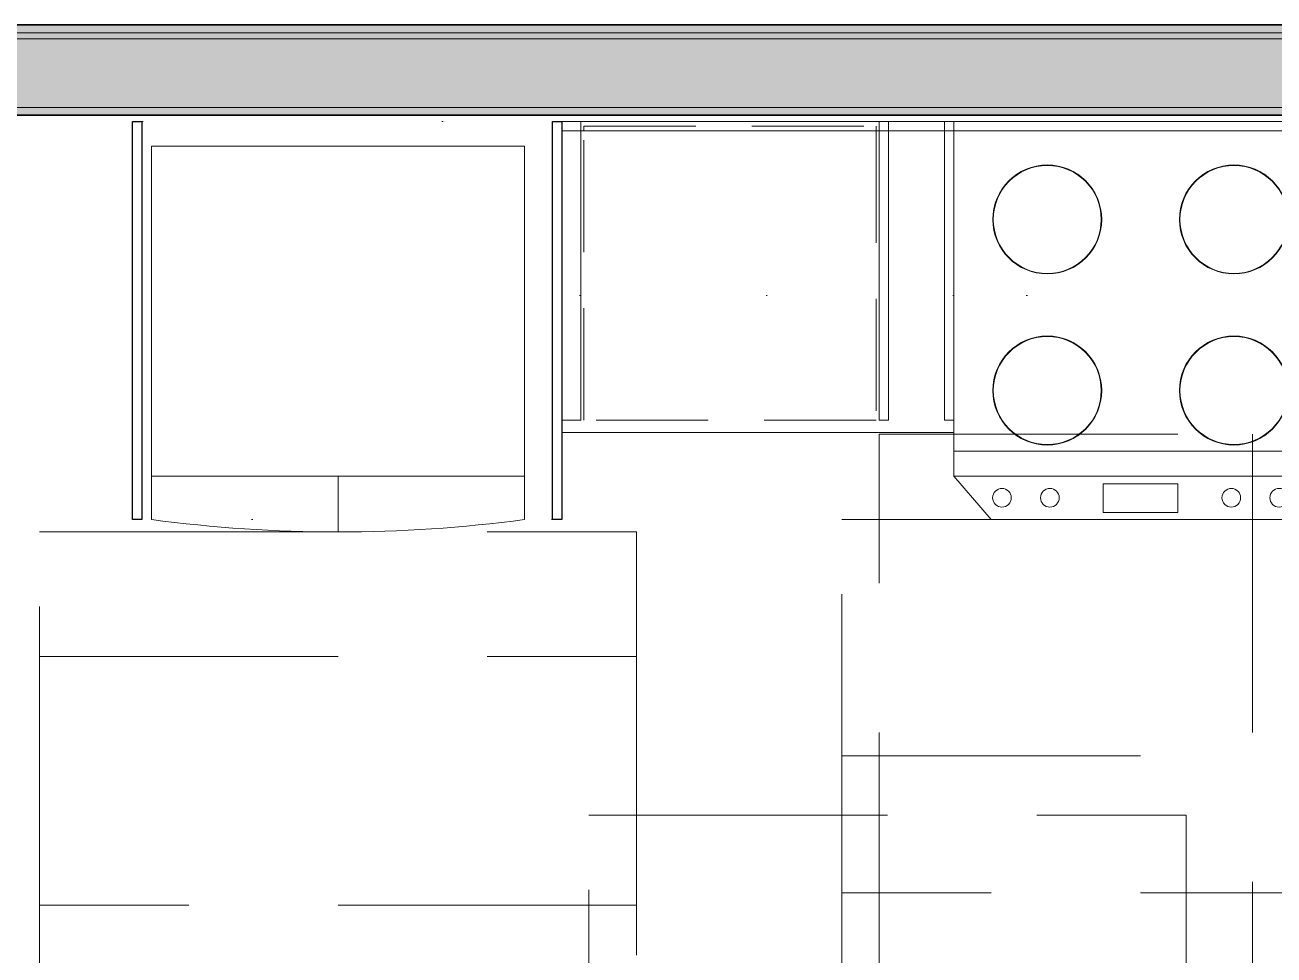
# Model space of a CAD drawing. Header units: inches. Extents: x 6 to 8416, y -388 to 6104.
# Drawn here: x 6144.3 to 6244.7, y 194.4 to 269.2 of the extents above; entities that cross this region are included whole.
import ezdxf

# ---------------------------------------------------------------- set-up
doc = ezdxf.new("R2010")
doc.units = ezdxf.units.IN
doc.header["$MEASUREMENT"] = 0
for name, pattern in [('Dot 1_16_', [24, 0, -24]), ('Hidden 1_16_', [36, 24, -12]), ('Hidden 1_8_', [9, 6, -3]), ('Hidden 3_16_', [13.5, 9, -4.5])]:
    doc.linetypes.add(name, pattern=pattern)
for name, color, linetype, lineweight in [('A-GENM', 13, 'Continuous', 18), ('A-ROOM', 32, 'Continuous', 13), ('A-WALL', 113, 'Continuous', 25), ('A-WALL-PATT', 111, 'Continuous', 35), ('I-WALL', 2, 'Continuous', 25), ('Q-CASE', 31, 'Continuous', 18), ('Q-SPCQ', 91, 'Continuous', 18), ('Q-SPCQ-HDLN', 91, 'Hidden 3_16_', 9)]:
    doc.layers.add(name, color=color, linetype=linetype, lineweight=lineweight)

# ---------------------------------------------------------------- blocks, each defined once
blk = doc.blocks.new('GM KT - Type B_G7 - AM - Non-Recessed at Panel - 60-3_4_ Counter to Counter-6773194-LEVEL 3 - PLAN Copy 1 Copy 1')
at = {"layer": 'A-GENM', "lineweight": 9}
for p, q in [((-46.47, 0), (-77.97, 0)), ((-77.97, 0), (-77.97, -0.75)), ((-77.97, -0.75), (-77.97, 0)), ((-77.97, 0), (-46.47, 0)), ((-0.78, 0), (-77.97, 0)), ((-77.97, 0), (-0.03, 0)), ((-77.97, 0), (-77.97, -0.75)), ((-77.97, 0), (-77.97, -0.75)), ((-77.97, -0.75), (-77.97, -25)), ((-77.97, -25), (-77.97, -0.75)), ((-0.03, -0.75), (-77.97, -0.75)), ((-77.97, -0.75), (-0.78, -0.75)), ((-46.47, -0.75), (-46.47, 0)), ((-46.47, 0), (-46.47, -0.75)), ((-46.47, -25), (-46.47, -0.75)), ((-46.47, -0.75), (-46.47, -25)), ((-77.97, -25), (-46.47, -25)), ((-46.47, -25), (-77.97, -25))]:
    blk.add_line(p, q, dxfattribs=at)
blk = doc.blocks.new('CW - LW - Filler - Toe Kick - AM - 0 3_4_ W x 24_ D x H-15404094-LEVEL 3 - PLAN Copy 1 Copy 1')
at = {"layer": 'Q-CASE', "lineweight": 9}
for p, q in [((18.61, 0), (19.36, 0)), ((18.61, 0), (18.61, -0.75)), ((18.61, -0.75), (18.61, 0)), ((18.61, 0), (19.36, 0)), ((19.36, 0), (18.61, 0)), ((18.61, -0.75), (18.61, -24)), ((18.61, -24), (18.61, -0.75)), ((19.36, 0), (19.36, -0.75)), ((19.36, -0.75), (19.36, 0)), ((19.36, -0.75), (19.36, -24)), ((19.36, -24), (19.36, -0.75)), ((18.61, -24), (19.36, -24)), ((19.36, -24), (18.61, -24)), ((18.61, -24), (19.36, -24)), ((18.61, -24), (19.36, -24))]:
    blk.add_line(p, q, dxfattribs=at)
blk = doc.blocks.new('CW - LW - Filler - AM - 0 3_4_ W x 32_ D x H-V198-LEVEL 3 - PLAN Copy 1 Copy 1')
at = {"layer": 'Q-CASE', "lineweight": 9}
for p, q in [((18.61, 0), (18.61, -32)), ((19.36, 0), (18.61, 0)), ((18.61, 0), (18.61, -32)), ((19.36, 0), (18.61, 0)), ((18.61, -32), (18.61, 0)), ((18.61, 0), (19.36, 0)), ((19.36, -0.75), (19.36, 0)), ((19.36, -32), (19.36, 0)), ((19.36, 0), (19.36, -0.75)), ((19.36, -24), (19.36, -0.75)), ((19.36, -0.75), (19.36, -24)), ((19.36, -25), (19.36, -24)), ((19.36, -24), (19.36, -25)), ((19.36, -32), (19.36, -25)), ((19.36, -25), (19.36, -32)), ((19.36, -32), (18.61, -32)), ((18.61, -32), (19.36, -32)), ((19.36, -32), (18.61, -32)), ((18.61, -32), (19.36, -32))]:
    blk.add_line(p, q, dxfattribs=at)
at = {"layer": 'Q-CASE', "lineweight": 25}
for p, q in [((18.61, -32), (18.61, 0)), ((18.61, 0), (19.36, 0)), ((19.36, 0), (19.36, -32)), ((19.36, -32), (18.61, -32))]:
    blk.add_line(p, q, dxfattribs=at)
blk = doc.blocks.new('CW - UP - Double Doors - AM - 33_ W x 32_ D x H-2223676-LEVEL 3 - PLAN Copy 1 Copy 1')
at = {"layer": 'Q-CASE', "linetype": 'Dot 1_16_', "lineweight": 9}
for p, q in [((-14.26, 0), (18.74, 0)), ((18.74, -32), (-14.26, -32))]:
    blk.add_line(p, q, dxfattribs=at)
blk = doc.blocks.new('CW - UP - Double Doors - AM - 30_ W x 14_ D x H-2223684-LEVEL 3 - PLAN Copy 1 Copy 1')
at = {"layer": 'Q-CASE', "linetype": 'Dot 1_16_', "lineweight": 9}
for p, q in [((-11.26, 0), (18.74, 0)), ((18.74, -14), (-11.26, -14))]:
    blk.add_line(p, q, dxfattribs=at)
blk = doc.blocks.new('CW - UP - Filler - AM - 1 1_2_ W x 14_ D x H-2223693-LEVEL 3 - PLAN Copy 1 Copy 1')
at = {"layer": 'Q-CASE', "linetype": 'Dot 1_16_', "lineweight": 9}
for p, q in [((17.49, 0), (18.99, 0)), ((18.99, -14), (17.49, -14))]:
    blk.add_line(p, q, dxfattribs=at)
blk = doc.blocks.new('z Nested-Refrigerator-French Door-AM - z Nested-Refrigerator-French Door-AM-17862082-LEVEL 3 - PLAN Copy 1 Copy 1')
at = {"layer": 'Q-SPCQ'}
for p, q in [((-14.8125, 0), (-14.8125, -30)), ((15.1875, 0), (-14.8125, 0)), ((15.1875, -30), (15.1875, 0)), ((-14.8125, -26.5), (15.1875, -26.5)), ((0.1875, -26.5), (0.1875, -31))]:
    blk.add_line(p, q, dxfattribs=at)
for start, end in [(262.37185, 270), (270, 277.62815)]:
    blk.add_arc((0.1875, 82), 113, start, end, dxfattribs=at)
blk = doc.blocks.new('z Nested-Clearance-Rectangle-AM - Clearance-1978794-LEVEL 3 - PLAN Copy 1 Copy 1')
at = {"layer": 'A-GENM', "linetype": 'Hidden 1_16_', "lineweight": 9}
for p, q in [((-15, -48), (-15, 0)), ((-15, 0), (15, 0)), ((15, 0), (15, -48)), ((15, -48), (-15, -48))]:
    blk.add_line(p, q, dxfattribs=at)
blk = doc.blocks.new('CW - LW - Filler - AM - 0 3_4_ W x 32_ D x H-V1166-LEVEL 3 - PLAN Copy 1 Copy 1')
at = {"layer": 'Q-CASE', "lineweight": 9}
for p, q in [((18.61, 0), (18.61, -32)), ((19.36, 0), (18.61, 0)), ((18.61, 0), (18.61, -32)), ((19.36, 0), (18.61, 0)), ((18.61, -32), (18.61, 0)), ((18.61, 0), (19.36, 0)), ((19.36, -32), (19.36, 0)), ((19.36, -32), (19.36, 0)), ((19.36, 0), (19.36, -32)), ((19.36, -32), (18.61, -32)), ((18.61, -32), (19.36, -32)), ((19.36, -32), (18.61, -32)), ((18.61, -32), (19.36, -32))]:
    blk.add_line(p, q, dxfattribs=at)
at = {"layer": 'Q-CASE', "lineweight": 25}
for p, q in [((18.61, -32), (18.61, 0)), ((18.61, 0), (19.36, 0)), ((19.36, 0), (19.36, -32)), ((19.36, -32), (18.61, -32))]:
    blk.add_line(p, q, dxfattribs=at)
blk = doc.blocks.new('CW - UP - Single Door - AM - 15_ W x 14_ D x H-5099647-LEVEL 3 - PLAN Copy 1 Copy 1')
at = {"layer": 'Q-CASE', "linetype": 'Dot 1_16_', "lineweight": 9}
for p, q in [((3.74, 0), (18.74, 0)), ((18.74, -14), (3.74, -14))]:
    blk.add_line(p, q, dxfattribs=at)
blk = doc.blocks.new('z Nested-Range - z Nested-Range-V1168-LEVEL 3 - PLAN Copy 1 Copy 1')
at = {"layer": 'Q-SPCQ'}
for p, q in [((15, 0), (-15, 0)), ((-15, 0), (-15, -0.75)), ((-15, -0.75), (-15, 0)), ((-15, 0), (14.94, 0)), ((14.94, 0), (-15, 0)), ((-15, 0), (-15, -0.75)), ((-15, -0.75), (-15, 0)), ((-15, 0), (14.94, 0)), ((-15, -0.75), (-15, -28.5)), ((-15, -24), (-15, -0.75)), ((-15, -0.75), (-15, -24)), ((-15, -24), (-15, -0.75)), ((15, -0.75), (15, 0)), ((15, -0.09), (15, -0.75)), ((15, -0.75), (15, -0.09)), ((15, -0.09), (15, -0.75)), ((15, -28.5), (15, -0.75)), ((15, -0.75), (15, -24)), ((15, -24), (15, -0.75)), ((15, -0.75), (15, -21)), ((15, -21), (15, -24)), ((-15, -25), (-15, -24)), ((-15, -24), (-15, -25)), ((-15, -25), (-15, -24)), ((15, -24), (15, -25)), ((15, -25), (15, -24)), ((15, -24), (15, -25)), ((-15, -28.5), (-15, -25)), ((-15, -25), (-15, -26.5)), ((-15, -26.5), (-15, -25)), ((15, -25), (15, -28.5)), ((15, -26.5), (15, -25)), ((15, -25), (15, -26.5)), ((-15, -26.5), (15, -26.5)), ((15, -26.5), (-15, -26.5)), ((15, -28.5), (-15, -28.5)), ((-15, -28.5), (15, -28.5)), ((-15, -28.5), (-12, -32)), ((-12, -32), (-15, -28.5)), ((-15, -28.5), (15, -28.5)), ((15, -28.5), (-15, -28.5)), ((12, -32), (15, -28.5)), ((15, -28.5), (12, -32)), ((-12, -32), (12, -32))]:
    blk.add_line(p, q, dxfattribs=at)
at = {"layer": 'Q-SPCQ', "lineweight": 9}
for p, q in [((-3, -29.14), (-3, -31.43)), ((3, -29.14), (-3, -29.14)), ((3, -31.43), (3, -29.14)), ((-3, -31.43), (3, -31.43))]:
    blk.add_line(p, q, dxfattribs=at)
for centre in [(-11.14, -30.25), (-7.29, -30.25), (7.29, -30.25), (11.14, -30.25)]:
    blk.add_circle(centre, 0.75, dxfattribs=at)
for centre, radius, start, end in [((-7.5, -7.88), 4.38, 360, 180), ((-7.5, -7.88), 4.37, 0, 180), ((-7.5, -7.88), 4.34, 0, 180), ((-7.5, -7.88), 4.34, 0, 180), ((7.5, -7.88), 4.38, 360, 180), ((7.5, -7.88), 4.37, 0, 180), ((7.5, -7.88), 4.34, 0, 180), ((7.5, -7.88), 4.34, 0, 180), ((-7.5, -7.88), 4.38, 180, 360), ((-7.5, -7.88), 4.37, 180, 360), ((-7.5, -7.88), 4.34, 180, 360), ((-7.5, -7.88), 4.34, 180, 360), ((7.5, -7.88), 4.38, 180, 360), ((7.5, -7.88), 4.37, 180, 360), ((7.5, -7.88), 4.34, 180, 360), ((7.5, -7.88), 4.34, 180, 360), ((-7.5, -21.63), 4.38, 360, 180), ((-7.5, -21.63), 4.37, 0, 180), ((-7.5, -21.63), 4.34, 0, 180), ((-7.5, -21.63), 4.34, 0, 180), ((7.5, -21.63), 4.38, 360, 180), ((7.5, -21.63), 4.37, 0, 180), ((7.5, -21.63), 4.34, 0, 180), ((7.5, -21.63), 4.34, 0, 180), ((-7.5, -21.63), 4.38, 180, 360), ((-7.5, -21.63), 4.37, 180, 360), ((-7.5, -21.63), 4.34, 180, 360), ((-7.5, -21.63), 4.34, 180, 360), ((7.5, -21.63), 4.38, 180, 360), ((7.5, -21.63), 4.37, 180, 360), ((7.5, -21.63), 4.34, 180, 360), ((7.5, -21.63), 4.34, 180, 360)]:
    blk.add_arc(centre, radius, start, end, dxfattribs=at)
blk = doc.blocks.new('z Nested-Clearance-Plumbing-AM - Clearance-2223332-LEVEL 3 - PLAN Copy 1 Copy 1')
at = {"layer": 'A-GENM', "linetype": 'Hidden 1_16_', "lineweight": 9}
for p, q in [((-15, -48), (-15, 0)), ((-15, 0), (15, 0)), ((15, 0), (15, -48)), ((15, -48), (-15, -48))]:
    blk.add_line(p, q, dxfattribs=at)
blk = doc.blocks.new('CW - UP - Single Door - AM - 15_ W x 14_ D x H-5099638-LEVEL 3 - PLAN Copy 1 Copy 1')
at = {"layer": 'Q-CASE', "linetype": 'Dot 1_16_', "lineweight": 9}
for p, q in [((3.74, 0), (18.74, 0)), ((18.74, -14), (3.74, -14))]:
    blk.add_line(p, q, dxfattribs=at)
blk = doc.blocks.new('CW - LW - Filler - Toe Kick - AM - 1 1_2_ W x 24_ D x H-V1198-LEVEL 3 - PLAN Copy 1 Copy 1')
at = {"layer": 'Q-CASE', "lineweight": 9}
for p, q in [((18.24, 0), (18.24, -0.75)), ((18.24, -0.75), (18.24, 0)), ((18.24, 0), (19.74, 0)), ((19.74, 0), (18.24, 0)), ((18.24, 0), (19.74, 0)), ((18.24, -0.75), (18.24, -24)), ((18.24, -24), (18.24, -0.75)), ((19.74, 0), (19.74, -0.75)), ((19.74, -0.75), (19.74, 0)), ((19.74, -0.75), (19.74, -24)), ((19.74, -24), (19.74, -0.75)), ((18.24, -24), (19.74, -24)), ((19.74, -24), (18.24, -24)), ((18.24, -24), (19.74, -24)), ((18.24, -24), (19.74, -24))]:
    blk.add_line(p, q, dxfattribs=at)
blk = doc.blocks.new('CW - LW - Filler - Toe Kick - AM - 0 3_4_ W x 24_ D x H-V1199-LEVEL 3 - PLAN Copy 1 Copy 1')
at = {"layer": 'Q-CASE', "lineweight": 9}
for p, q in [((18.61, 0), (19.36, 0)), ((18.61, 0), (18.61, -0.75)), ((18.61, -0.75), (18.61, 0)), ((18.61, 0), (19.36, 0)), ((19.36, 0), (18.61, 0)), ((18.61, -0.75), (18.61, -24)), ((18.61, -24), (18.61, -0.75)), ((19.36, 0), (19.36, -0.75)), ((19.36, -0.75), (19.36, 0)), ((19.36, -0.75), (19.36, -24)), ((19.36, -24), (19.36, -0.75)), ((18.61, -24), (19.36, -24)), ((19.36, -24), (18.61, -24)), ((18.61, -24), (19.36, -24)), ((18.61, -24), (19.36, -24))]:
    blk.add_line(p, q, dxfattribs=at)
blk = doc.blocks.new('z Nested-Dishwasher-AM - DW-V1200-LEVEL 3 - PLAN Copy 1 Copy 1')
at = {"layer": 'Q-SPCQ-HDLN'}
for p, q in [((-11.75, -0.625), (-11.75, -0.25)), ((-11.75, -0.25), (11.75, -0.25)), ((-11.75, -23.875), (-11.75, -0.625)), ((11.75, -0.25), (11.75, -0.625)), ((11.75, -0.625), (11.75, -23.875)), ((11.75, -23.875), (-11.75, -23.875))]:
    blk.add_line(p, q, dxfattribs=at)

msp = doc.modelspace()

# ---------------------------------------------------------------- hatches: boundary and pattern name
at = {"layer": 'A-WALL-PATT', "lineweight": 25}
h = msp.add_hatch(color=10, dxfattribs=at)
h.paths.add_polyline_path([(6299.34053685, 268.56077679), (6348.91533733, 268.56077679), (6348.91533733, 269.18577679), (6125.16533733, 269.18577679), (6125.16533733, 268.56077679), (6282.46928685, 268.56077679)])
h.paths.add_polyline_path([(6089.16533733, 268.56077679), (6089.16533733, 269.18577679), (5937.92419122, 269.18577679), (5937.92419122, 268.56077679), (6063.14303685, 268.56077679)])
at = {"layer": 'A-WALL-PATT'}
h = msp.add_hatch(color=10, dxfattribs=at)
h.paths.add_polyline_path([(6299.34053685, 261.93577679), (6349.54033733, 261.93577679), (6349.54033733, 262.56077679), (6125.16533733, 262.56077679), (6125.16533733, 261.93577679), (6282.46928685, 261.93577679)])
h.paths.add_polyline_path([(6063.14303685, 261.93577679), (6089.16533733, 261.93577679), (6089.16533733, 262.56077679), (5937.92419122, 262.56077679), (5937.92419122, 261.93577679), (6046.27178685, 261.93577679)])
at = {"layer": 'I-WALL'}
h = msp.add_hatch(color=10, dxfattribs=at)
h.paths.add_polyline_path([(6265.59803685, 268.06077679), (6349.54033733, 268.06077679), (6349.54033733, 268.56077679), (6125.16533733, 268.56077679), (6125.16533733, 268.06077679), (6231.85553685, 268.06077679)])
h.paths.add_polyline_path([(6029.40053685, 268.06077679), (6089.16533733, 268.06077679), (6089.16533733, 268.56077679), (5937.92419122, 268.56077679), (5937.92419122, 268.06077679), (6012.52928685, 268.06077679)])
h = msp.add_hatch(color=10, dxfattribs=at)
h.paths.add_polyline_path([(6316.21178685, 262.56077679), (6350.16533733, 262.56077679), (6350.16533733, 267.93577679), (6348.91533733, 268.06077679), (6125.16533733, 268.06077679), (6125.16533733, 262.56077679), (6299.34053685, 262.56077679)])
h.paths.add_polyline_path([(5978.78678685, 262.56077679), (6089.16533733, 262.56077679), (6089.16533733, 268.06077679), (5937.92419122, 268.06077679), (5937.92419122, 262.56077679), (5961.91553685, 262.56077679)])

# ---------------------------------------------------------------- linework, layer by layer
at = {"layer": 'A-ROOM', "lineweight": 9, "flags": 128}
msp.add_lwpolyline([(5393.42419122, 269.18577679), (5491.85253134, 269.18577679), (5491.91533733, 269.18577679), (5494.91533733, 269.18577679), (5544.16533733, 269.18577679), (5932.04033733, 269.18577679), (5937.92419122, 269.18577679), (5937.97814332, 269.18577679), (5994.01633733, 269.18577679), (6006.06433733, 269.18577679), (6351.91533733, 269.18577679), (6422.41533733, 269.18577679), (6523.85253134, 269.18577679), (6523.91533733, 269.18577679), (6526.91533733, 269.18577679), (6576.16533733, 269.18577679), (6965.04033733, 269.18577679), (7072.16533733, 269.18577679), (7092.66533733, 269.18577679), (7222.79033733, 269.18577679), (7344.04033733, 269.18577679)], dxfattribs=at)
msp.add_lwpolyline([(5937.91533733, 131.93577679), (5937.91533733, -23.18922321), (6413.66533733, -23.18922321), (6413.66533733, 131.93577679), (6413.66533733, 188.62297079), (6413.66533733, 193.49858278), (6413.66533733, 244.68577679), (6348.91533733, 244.68577679), (6348.91533733, 261.93577679), (6003.41533733, 261.93577679), (6003.41533733, 227.43577679), (5996.66533733, 227.43577679), (5996.66533733, 261.93577679), (5937.91533733, 261.93577679), (5937.91533733, 193.49858278), (5937.91533733, 188.62297079)], close=True, dxfattribs=at)
at = {"layer": 'A-WALL', "lineweight": 9}
for p, q in [((6125.16533733, 268.56077679), (6523.91533733, 268.56077679)), ((6125.16533733, 268.06077679), (6350.16533733, 268.06077679)), ((6125.16533733, 262.56077679), (6350.16533733, 262.56077679))]:
    msp.add_line(p, q, dxfattribs=at)
at = {"layer": 'I-WALL', "lineweight": 35}
for p, q in [((6583.16533733, 269.18577679), (6125.16533733, 269.18577679)), ((6125.16533733, 261.93577679), (6348.91533733, 261.93577679))]:
    msp.add_line(p, q, dxfattribs=at)

# ---------------------------------------------------------------- block references
at = {"layer": 'A-GENM', "linetype": 'Hidden 1_8_', "lineweight": 9}
msp.add_blockref('GM KT - Type B_G7 - AM - Non-Recessed at Panel - 60-3_4_ Counter to Counter-6773194-LEVEL 3 - PLAN Copy 1 Copy 1', (6265.44658733, 261.43577679), dxfattribs=at)
at = {"layer": 'A-GENM', "linetype": 'Hidden 1_16_', "lineweight": 9}
msp.add_blockref('z Nested-Clearance-Rectangle-AM - Clearance-1978794-LEVEL 3 - PLAN Copy 1 Copy 1', (6227.97783733, 236.31077679), dxfattribs=at)
for name, p, rotation in [('z Nested-Clearance-Rectangle-AM - Clearance-1978794-LEVEL 3 - PLAN Copy 1 Copy 1', (6209.97783733, 214.43577679), 89.99999999999933), ('z Nested-Clearance-Rectangle-AM - Clearance-1978794-LEVEL 3 - PLAN Copy 1 Copy 1', (6145.47783733, 213.43577679), 89.99999999999933), ('z Nested-Clearance-Rectangle-AM - Clearance-1978794-LEVEL 3 - PLAN Copy 1 Copy 1', (6145.47783733, 203.43577679), 89.99999999999933), ('z Nested-Clearance-Rectangle-AM - Clearance-1978794-LEVEL 3 - PLAN Copy 1 Copy 1', (6209.97783733, 195.43577679), 89.99999999999933), ('z Nested-Clearance-Plumbing-AM - Clearance-2223332-LEVEL 3 - PLAN Copy 1 Copy 1', (6237.63408733, 190.68577679), 269.9999999999987)]:
    msp.add_blockref(name, p, dxfattribs=dict(at, rotation=rotation))
at = {"layer": 'Q-CASE'}
for name, p in [('CW - LW - Filler - AM - 0 3_4_ W x 32_ D x H-V1166-LEVEL 3 - PLAN Copy 1 Copy 1', (6134.36513241, 261.43577679)), ('CW - UP - Double Doors - AM - 33_ W x 32_ D x H-2223676-LEVEL 3 - PLAN Copy 1 Copy 1', (6167.99013241, 261.43577679)), ('CW - LW - Filler - AM - 0 3_4_ W x 32_ D x H-V198-LEVEL 3 - PLAN Copy 1 Copy 1', (6168.11513241, 261.43577679)), ('CW - UP - Filler - AM - 1 1_2_ W x 14_ D x H-2223693-LEVEL 3 - PLAN Copy 1 Copy 1', (6169.99013241, 261.43577679)), ('CW - LW - Filler - Toe Kick - AM - 1 1_2_ W x 24_ D x H-V1198-LEVEL 3 - PLAN Copy 1 Copy 1', (6169.24013241, 261.43577679)), ('CW - UP - Single Door - AM - 15_ W x 14_ D x H-5099638-LEVEL 3 - PLAN Copy 1 Copy 1', (6185.24013241, 261.43577679)), ('CW - UP - Single Door - AM - 15_ W x 14_ D x H-5099647-LEVEL 3 - PLAN Copy 1 Copy 1', (6200.24013241, 261.43577679)), ('CW - LW - Filler - Toe Kick - AM - 0 3_4_ W x 24_ D x H-15404094-LEVEL 3 - PLAN Copy 1 Copy 1', (6194.36513241, 261.43577679)), ('CW - LW - Filler - Toe Kick - AM - 0 3_4_ W x 24_ D x H-V1199-LEVEL 3 - PLAN Copy 1 Copy 1', (6199.61513241, 261.43577679)), ('CW - UP - Double Doors - AM - 30_ W x 14_ D x H-2223684-LEVEL 3 - PLAN Copy 1 Copy 1', (6230.24013241, 261.43577679))]:
    msp.add_blockref(name, p, dxfattribs=at)
at = {"layer": 'Q-SPCQ'}
for name, p in [('z Nested-Dishwasher-AM - DW-V1200-LEVEL 3 - PLAN Copy 1 Copy 1', (6200.97783733, 261.31077679)), ('z Nested-Range - z Nested-Range-V1168-LEVEL 3 - PLAN Copy 1 Copy 1', (6233.97783733, 261.43577679)), ('z Nested-Refrigerator-French Door-AM - z Nested-Refrigerator-French Door-AM-17862082-LEVEL 3 - PLAN Copy 1 Copy 1', (6169.29033733, 259.43577679))]:
    msp.add_blockref(name, p, dxfattribs=at)

doc.saveas('drawing.dxf')
